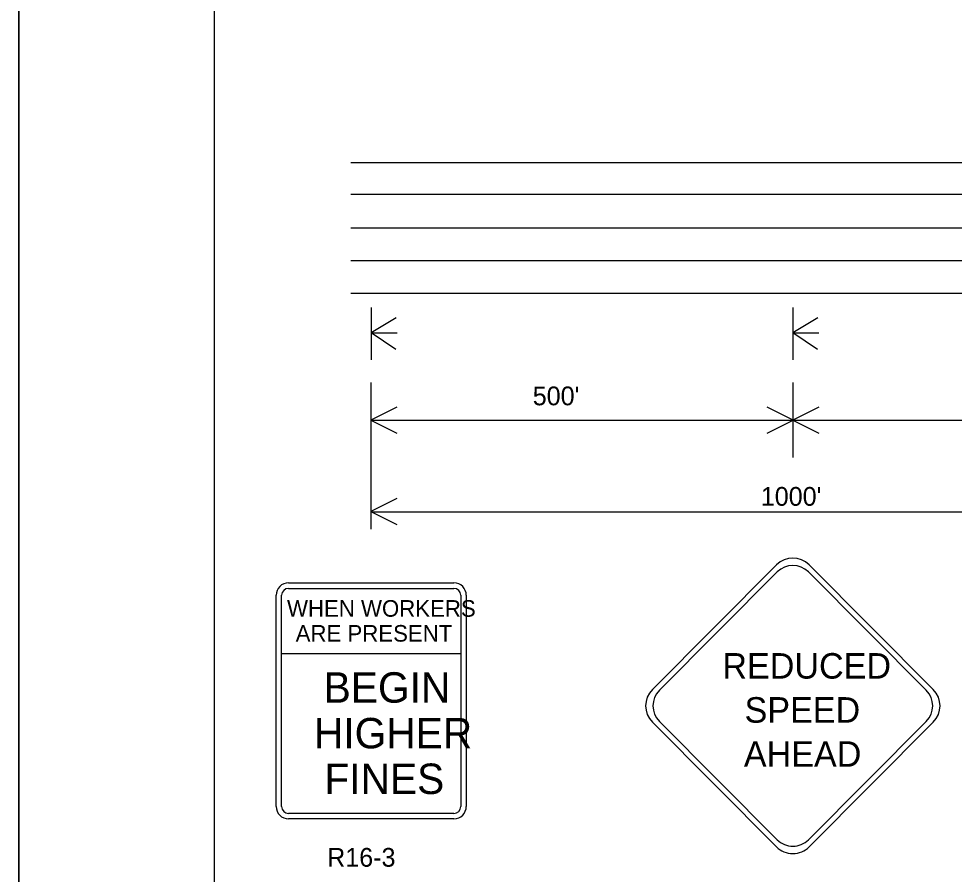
# Model space of a CAD drawing. Extents: x 0 to 34, y 0 to 22.
# Drawn here: x 0 to 5.98, y 5.68 to 11.15 of the extents above; entities that cross this region are included whole.
import ezdxf

# ---------------------------------------------------------------- set-up
doc = ezdxf.new("R2010")
doc.units = 0
for name, color, linetype in [('Level 1', 7, 'Continuous'), ('PlotBorder', 7, 'Continuous'), ('SHT-BNDRY', 7, 'Continuous'), ('SHT-FENCE', 7, 'Continuous')]:
    doc.layers.add(name, color=color, linetype=linetype)

msp = doc.modelspace()

# ---------------------------------------------------------------- linework, layer by layer
at = {"layer": 'Level 1'}
for p, q in [((2.1238, 10.2284), (30.7287, 10.2284)), ((2.1238, 10.0245), (30.7287, 10.0245)), ((2.1238, 9.8095), (30.7287, 9.8095)), ((2.1238, 9.601), (30.7287, 9.601)), ((2.1238, 9.3925), (30.7287, 9.3925)), ((2.2531, 9.3001), (2.2531, 9.1333)), ((2.2531, 9.3001), (2.2531, 9.1333)), ((4.9506, 9.3001), (4.9506, 9.1333)), ((2.2531, 9.141), (2.4133, 9.236)), ((2.2531, 9.141), (2.4133, 9.236)), ((4.9506, 9.141), (5.1108, 9.236)), ((2.2531, 9.141), (2.4115, 9.0332)), ((2.2531, 9.141), (2.4115, 9.0332)), ((2.2531, 9.1385), (2.4195, 9.1385)), ((2.2531, 9.1385), (2.4195, 9.1385)), ((2.2531, 9.1333), (2.2531, 8.9661)), ((2.2531, 9.1333), (2.2531, 8.9661)), ((4.9506, 9.141), (5.109, 9.0332)), ((4.9506, 9.1385), (5.117, 9.1385)), ((4.9506, 9.1333), (4.9506, 8.9661)), ((2.2531, 8.9661), (2.2531, 8.9661)), ((2.2531, 8.9661), (2.2531, 8.9661)), ((4.9506, 8.9661), (4.9506, 8.9661)), ((2.2511, 8.8207), (2.2511, 7.8835)), ((2.2511, 8.8207), (2.2511, 7.8835)), ((4.9506, 8.8207), (4.9506, 8.3419)), ((4.9506, 8.8207), (4.9506, 8.3419)), ((2.251, 8.5804), (4.9527, 8.5804)), ((4.9506, 8.5822), (4.9506, 8.5804)), ((4.9506, 8.5804), (7.6523, 8.5804)), ((2.2509, 7.9926), (16.9298, 7.9926)), ((4.0523, 6.8578), (4.8461, 7.6548)), ((4.0972, 6.8526), (4.8514, 7.6096)), ((5.0499, 7.6096), (5.8041, 6.8526)), ((5.0553, 7.6548), (5.849, 6.8578)), ((1.7256, 7.5395), (2.7831, 7.5395)), ((1.7256, 7.5041), (2.7831, 7.5041)), ((1.6463, 6.1095), (1.6463, 7.4599)), ((1.6816, 6.1095), (1.6816, 7.4599)), ((2.8272, 7.4599), (2.8272, 6.1095)), ((2.8624, 7.4599), (2.8624, 6.1095)), ((1.6816, 7.0883), (2.8272, 7.0883)), ((4.8461, 5.8514), (4.0523, 6.6482)), ((4.8514, 5.8964), (4.0972, 6.6532)), ((5.8041, 6.6532), (5.0499, 5.8964)), ((5.849, 6.6482), (5.0553, 5.8514)), ((2.7831, 6.0652), (1.7256, 6.0652)), ((2.7831, 6.0299), (1.7256, 6.0299))]:
    msp.add_line(p, q, dxfattribs=at)
for points in [[(2.4171, 8.6638), (2.251, 8.5804), (2.4171, 8.497)], [(4.7865, 8.497), (4.9527, 8.5804), (4.7865, 8.6638)], [(5.1167, 8.6638), (4.9506, 8.5804), (5.1167, 8.497)], [(2.4171, 8.0792), (2.251, 7.9958), (2.4171, 7.9124)]]:
    msp.add_lwpolyline(points, dxfattribs=at)
for centre, major_axis, start_param, end_param in [((4.9506, 7.5499), (0, 0.1483), 5.497787, 7.068583), ((4.9506, 7.51), (0, 0.1409), 5.497787, 7.068583), ((1.7256, 7.4599), (0, 0.0796), 0, 1.570796), ((2.7831, 7.4599), (0, 0.0796), 4.712389, 6.283185), ((1.7256, 7.4599), (0, 0.0442), 0, 1.570796), ((2.7831, 7.4599), (0, 0.0442), 4.712389, 6.283185), ((4.1568, 6.7531), (0, -0.1483), 3.926991, 5.497787), ((4.1965, 6.753), (0, -0.1409), 3.926991, 5.497787), ((5.7047, 6.753), (0, 0.1409), 3.926991, 5.497787), ((5.7444, 6.7531), (0, 0.1483), 3.926991, 5.497787), ((1.7256, 6.1095), (0, -0.0796), 4.712389, 6.283185), ((1.7256, 6.1095), (0, -0.0442), 4.712389, 6.283185), ((2.7831, 6.1095), (0, -0.0442), 0, 1.570796), ((2.7831, 6.1095), (0, -0.0796), 0, 1.570796), ((4.9506, 5.9959), (0, 0.1409), 2.356194, 3.926991), ((4.9506, 5.9562), (0, 0.1483), 2.356194, 3.926991)]:
    msp.add_ellipse(centre, major_axis=major_axis, ratio=0.996122, start_param=start_param, end_param=end_param, dxfattribs=at)
at = {"layer": 'PlotBorder'}
msp.add_lwpolyline([(0, 0), (34, 0), (34, 22), (0, 22)], close=True, dxfattribs=at)
at = {"layer": 'SHT-BNDRY'}
msp.add_lwpolyline([(1.25, 0.5), (33.5, 0.5), (33.5, 21.5), (1.25, 21.5)], close=True, dxfattribs=at)
at = {"layer": 'SHT-FENCE'}
msp.add_lwpolyline([(0, 22), (34, 22), (34, 0), (0, 0)], close=True, dxfattribs=at)

# ---------------------------------------------------------------- texts
at = {"layer": 'Level 1'}
for s, height, p in [("500'", 0.12, (3.2872, 8.6751)), ("1000'", 0.12, (4.7457, 8.0325)), ('WHEN WORKERS', 0.106158, (1.7159, 7.3228)), ('ARE PRESENT', 0.106158, (1.7711, 7.1635)), ('REDUCED', 0.16311, (4.5, 6.927)), ('BEGIN', 0.19462, (1.9503, 6.773)), ('SPEED', 0.16311, (4.6418, 6.6453)), ('HIGHER', 0.19462, (1.8881, 6.481)), ('AHEAD', 0.16311, (4.6373, 6.3635)), ('FINES', 0.19462, (1.9548, 6.1891)), ('R16-3', 0.12, (1.9724, 5.7241))]:
    msp.add_text(s, height=height, dxfattribs=at).set_placement(p)

doc.saveas('drawing.dxf')
